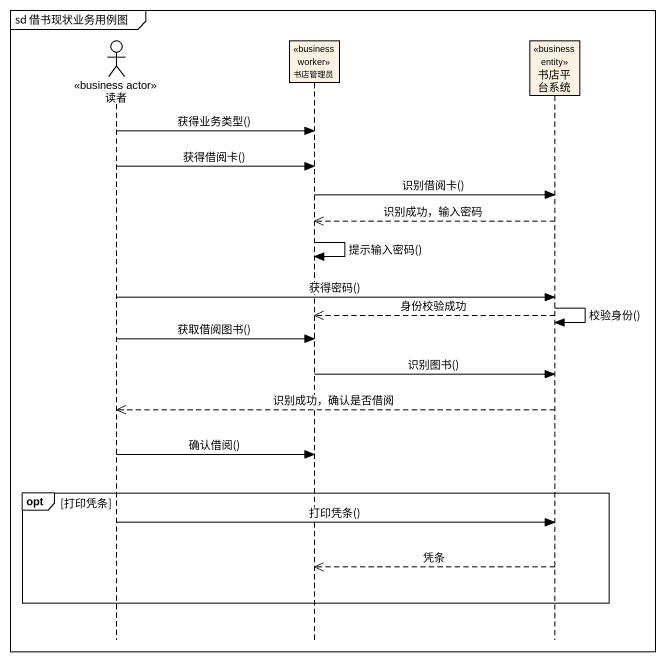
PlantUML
@startuml
mainframe sd 借书现状业务用例图
hide footbox
actor 读者 <<business actor>>
participant 书店管理员 <<business worker>>
participant 书店平台系统 <<business entity>>

读者 -> 书店管理员 : 获得业务类型()
读者 -> 书店管理员 : 获得借阅卡()
书店管理员 -> 书店平台系统 : 识别借阅卡()
书店平台系统 -->> 书店管理员 : 识别成功，输入密码
书店管理员 -> 书店管理员 : 提示输入密码()
读者 -> 书店平台系统 : 获得密码()
书店平台系统 -> 书店平台系统 : 校验身份()
书店平台系统 -->> 书店管理员 : 身份校验成功
读者 -> 书店管理员 : 获取借阅图书()
书店管理员 -> 书店平台系统 : 识别图书()
书店平台系统 -->> 读者 : 识别成功，确认是否借阅
读者 -> 书店管理员 : 确认借阅()
opt 打印凭条
  读者 -> 书店平台系统 : 打印凭条()
  书店平台系统 -->> 书店管理员 : 凭条
end
@enduml
